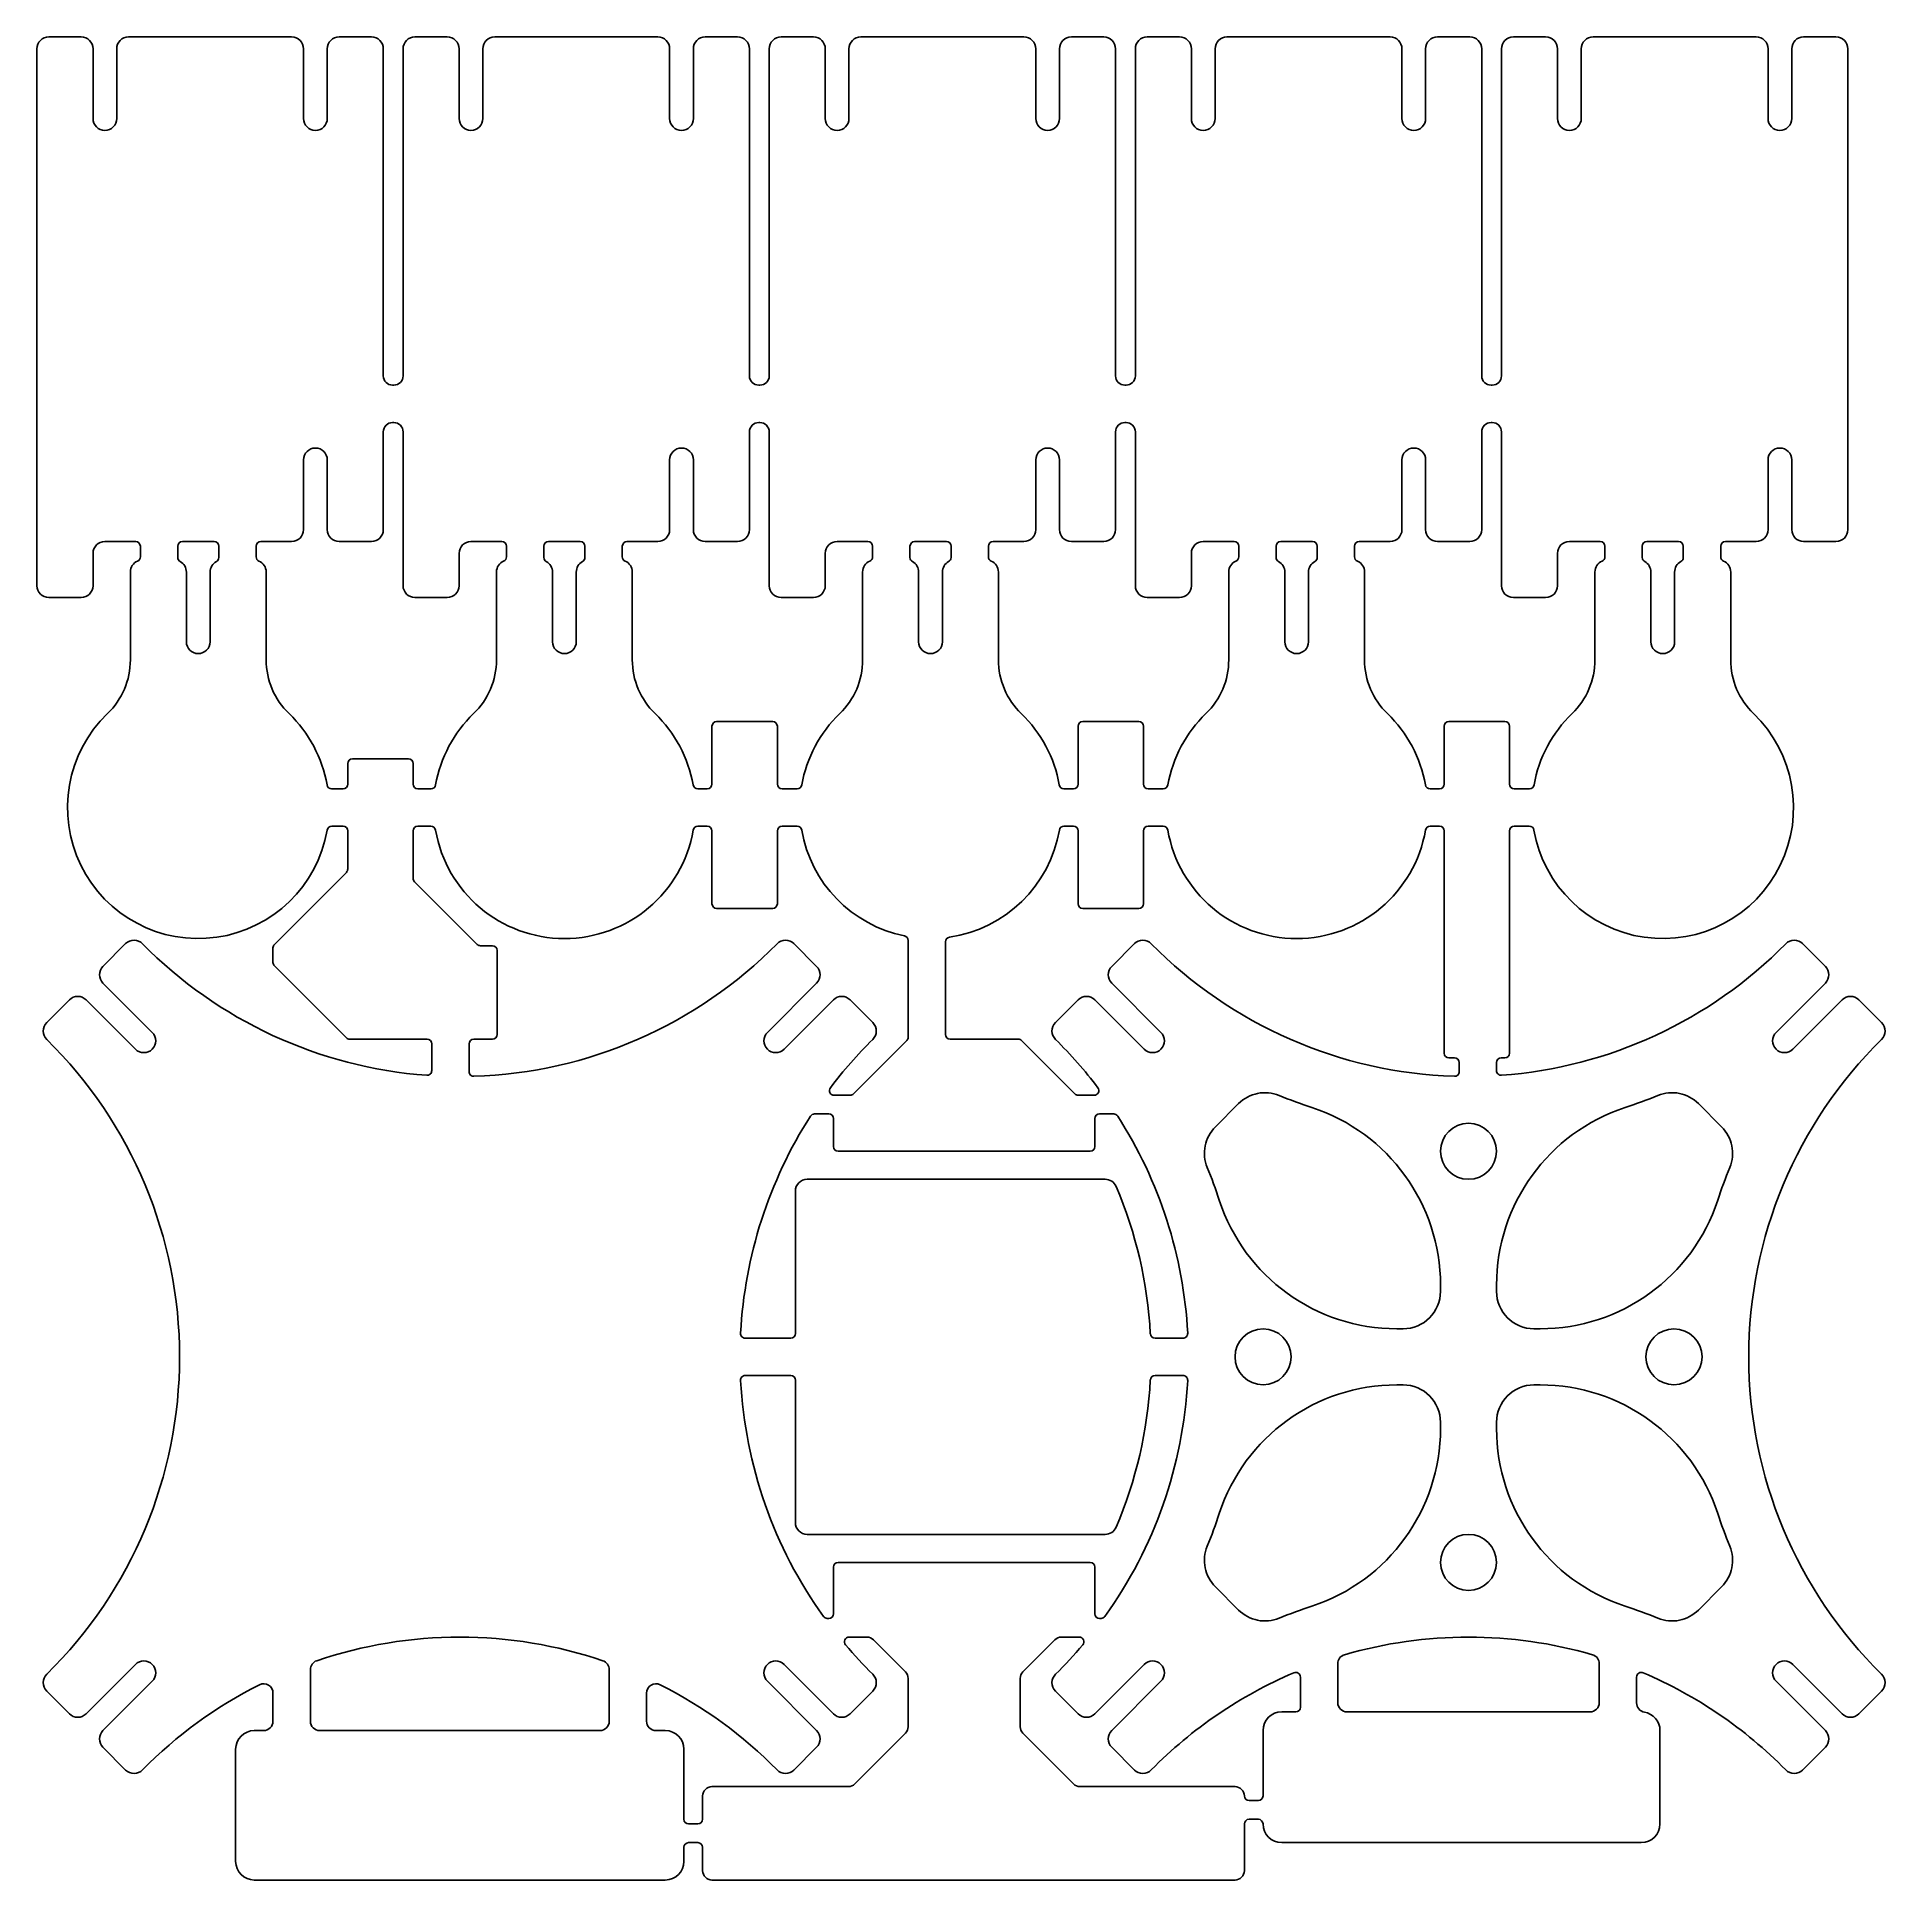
# Model space of a CAD drawing. Header units: millimetres. Extents: x 0.4 to 99.3, y 1 to 99.6.
import ezdxf

# ---------------------------------------------------------------- set-up
doc = ezdxf.new("R2010")
doc.units = ezdxf.units.MM
doc.layers.get('0').update_dxf_attribs({"linetype": 'CONTINUOUS', "lineweight": 25, "true_color": 0x000000})

msp = doc.modelspace()

# ---------------------------------------------------------------- linework, layer by layer
for p, q in [((0.365, 99), (0.365, 70.27)), ((1, 99.635), (2.73, 99.635)), ((3.365, 99), (3.365, 95.27)), ((4.635, 95.27), (4.635, 99)), ((5.27, 99.635), (14, 99.635)), ((14.635, 99), (14.635, 95.27)), ((15.905, 95.27), (15.905, 99)), ((16.54, 99.635), (18.27, 99.635)), ((18.905, 81.5), (18.905, 99)), ((19.965, 99), (19.965, 81.5)), ((20.6, 99.635), (22.33, 99.635)), ((22.965, 99), (22.965, 95.27)), ((24.235, 95.27), (24.235, 99)), ((24.87, 99.635), (33.6, 99.635)), ((34.235, 99), (34.235, 95.27)), ((35.505, 95.27), (35.505, 99)), ((36.14, 99.635), (37.87, 99.635)), ((38.505, 81.5), (38.505, 99)), ((39.565, 99), (39.565, 81.5)), ((40.2, 99.635), (41.93, 99.635)), ((42.565, 99), (42.565, 95.27)), ((43.835, 95.27), (43.835, 99)), ((44.47, 99.635), (53.2, 99.635)), ((53.835, 99), (53.835, 95.27)), ((55.105, 95.27), (55.105, 99)), ((55.74, 99.635), (57.47, 99.635)), ((58.105, 81.5), (58.105, 99)), ((59.165, 99), (59.165, 81.5)), ((59.8, 99.635), (61.53, 99.635)), ((62.165, 99), (62.165, 95.27)), ((63.435, 95.27), (63.435, 99)), ((64.07, 99.635), (72.8, 99.635)), ((73.435, 99), (73.435, 95.27)), ((74.705, 95.27), (74.705, 99)), ((75.34, 99.635), (77.07, 99.635)), ((77.705, 81.5), (77.705, 99)), ((78.765, 99), (78.765, 81.5)), ((79.4, 99.635), (81.13, 99.635)), ((81.765, 99), (81.765, 95.27)), ((83.035, 95.27), (83.035, 99)), ((83.67, 99.635), (92.4, 99.635)), ((93.035, 99), (93.035, 95.27)), ((94.305, 95.27), (94.305, 99)), ((94.94, 99.635), (96.67, 99.635)), ((97.305, 73.27), (97.305, 99)), ((19.405, 81), (19.465, 81)), ((39.005, 81), (39.065, 81)), ((58.605, 81), (58.665, 81)), ((78.205, 81), (78.265, 81)), ((18.905, 78.5), (18.905, 73.27)), ((19.405, 79), (19.465, 79)), ((19.965, 78.5), (19.965, 70.27)), ((38.505, 78.5), (38.505, 73.27)), ((39.005, 79), (39.065, 79)), ((39.565, 78.5), (39.565, 70.27)), ((58.105, 78.5), (58.105, 73.27)), ((58.605, 79), (58.665, 79)), ((59.165, 78.5), (59.165, 70.27)), ((77.705, 78.5), (77.705, 73.27)), ((78.205, 79), (78.265, 79)), ((78.765, 78.5), (78.765, 70.27)), ((15.27, 77.635), (15.27, 77.635)), ((14.635, 77), (14.635, 73.27)), ((15.905, 73.27), (15.905, 77)), ((34.235, 77), (34.235, 73.27)), ((35.505, 73.27), (35.505, 77)), ((53.835, 77), (53.835, 73.27)), ((55.105, 73.27), (55.105, 77)), ((73.435, 77), (73.435, 73.27)), ((74.705, 73.27), (74.705, 77)), ((93.035, 77), (93.035, 73.27)), ((94.305, 73.27), (94.305, 77)), ((4, 72.635), (5.65, 72.635)), ((5.9, 71.813), (5.9, 72.385)), ((7.9, 71.779), (7.9, 72.385)), ((8.15, 72.635), (9.85, 72.635)), ((10.1, 71.779), (10.1, 72.385)), ((12.1, 71.813), (12.1, 72.385)), ((12.35, 72.635), (14, 72.635)), ((16.54, 72.635), (18.27, 72.635)), ((23.6, 72.635), (25.25, 72.635)), ((25.5, 71.813), (25.5, 72.385)), ((27.5, 71.779), (27.5, 72.385)), ((27.75, 72.635), (29.45, 72.635)), ((29.7, 71.779), (29.7, 72.385)), ((31.7, 71.813), (31.7, 72.385)), ((31.95, 72.635), (33.6, 72.635)), ((36.14, 72.635), (37.87, 72.635)), ((43.2, 72.635), (44.85, 72.635)), ((45.1, 71.813), (45.1, 72.385)), ((47.1, 71.779), (47.1, 72.385)), ((47.35, 72.635), (49.05, 72.635)), ((49.3, 71.779), (49.3, 72.385)), ((51.3, 71.813), (51.3, 72.385)), ((51.55, 72.635), (53.2, 72.635)), ((55.74, 72.635), (57.47, 72.635)), ((62.8, 72.635), (64.45, 72.635)), ((64.7, 71.813), (64.7, 72.385)), ((66.7, 71.779), (66.7, 72.385)), ((66.95, 72.635), (68.65, 72.635)), ((68.9, 71.779), (68.9, 72.385)), ((70.9, 71.813), (70.9, 72.385)), ((71.15, 72.635), (72.8, 72.635)), ((75.34, 72.635), (77.07, 72.635)), ((82.4, 72.635), (84.05, 72.635)), ((84.3, 71.813), (84.3, 72.385)), ((86.3, 71.779), (86.3, 72.385)), ((86.55, 72.635), (88.25, 72.635)), ((88.5, 71.779), (88.5, 72.385)), ((90.5, 71.813), (90.5, 72.385)), ((90.75, 72.635), (92.4, 72.635)), ((94.94, 72.635), (96.67, 72.635)), ((3.365, 72), (3.365, 70.27)), ((22.965, 72), (22.965, 70.27)), ((42.565, 72), (42.565, 70.27)), ((62.165, 72), (62.165, 70.27)), ((81.765, 72), (81.765, 70.27)), ((5.365, 71), (5.365, 66.304)), ((8.365, 71), (8.365, 67.27)), ((9.635, 67.27), (9.635, 71)), ((12.635, 71), (12.635, 66.304)), ((24.965, 71), (24.965, 66.304)), ((27.965, 71), (27.965, 67.27)), ((29.235, 67.27), (29.235, 71)), ((32.235, 71), (32.235, 66.304)), ((44.565, 71), (44.565, 66.304)), ((47.565, 71), (47.565, 67.27)), ((48.835, 67.27), (48.835, 71)), ((51.835, 71), (51.835, 66.304)), ((64.165, 71), (64.165, 66.304)), ((67.165, 71), (67.165, 67.27)), ((68.435, 67.27), (68.435, 71)), ((71.435, 71), (71.435, 66.304)), ((83.765, 71), (83.765, 66.304)), ((86.765, 71), (86.765, 67.27)), ((88.035, 67.27), (88.035, 71)), ((91.035, 71), (91.035, 66.304)), ((1, 69.635), (2.73, 69.635)), ((20.6, 69.635), (22.33, 69.635)), ((40.2, 69.635), (41.93, 69.635)), ((59.8, 69.635), (61.53, 69.635)), ((79.4, 69.635), (81.13, 69.635)), ((9, 66.635), (9, 66.635)), ((28.6, 66.635), (28.6, 66.635)), ((48.2, 66.635), (48.2, 66.635)), ((67.8, 66.635), (67.8, 66.635)), ((87.4, 66.635), (87.4, 66.635)), ((36.5, 59.65), (36.5, 62.75)), ((36.75, 63), (39.75, 63)), ((40, 62.75), (40, 59.65)), ((56.1, 59.65), (56.1, 62.75)), ((56.35, 63), (59.35, 63)), ((59.6, 62.75), (59.6, 59.65)), ((75.7, 59.65), (75.7, 62.75)), ((75.95, 63), (78.95, 63)), ((79.2, 62.75), (79.2, 59.65)), ((17, 59.65), (17, 60.75)), ((17.25, 61), (20.25, 61)), ((20.5, 60.75), (20.5, 59.65)), ((16.75, 59.4), (16.139, 59.4)), ((20.75, 59.4), (21.461, 59.4)), ((35.739, 59.4), (36.25, 59.4)), ((40.25, 59.4), (41.061, 59.4)), ((55.339, 59.4), (55.85, 59.4)), ((60.661, 59.4), (59.85, 59.4)), ((75.45, 59.4), (74.939, 59.4)), ((80.261, 59.4), (79.45, 59.4)), ((16.75, 57.4), (16.144, 57.4)), ((21.456, 57.4), (20.75, 57.4)), ((36.25, 57.4), (35.744, 57.4)), ((40.25, 57.4), (41.056, 57.4)), ((55.85, 57.4), (55.344, 57.4)), ((59.85, 57.4), (60.656, 57.4)), ((74.944, 57.4), (75.45, 57.4)), ((79.45, 57.4), (80.256, 57.4)), ((17, 55.104), (17, 57.15)), ((20.5, 57.15), (20.5, 54.604)), ((36.5, 57.15), (36.5, 53.25)), ((40, 53.25), (40, 57.15)), ((56.1, 57.15), (56.1, 53.25)), ((59.6, 53.25), (59.6, 57.15)), ((75.7, 57.15), (75.7, 45.25)), ((79.2, 45.25), (79.2, 57.15)), ((13.073, 51.073), (16.927, 54.927)), ((23.927, 51.073), (20.573, 54.427)), ((36.75, 53), (39.75, 53)), ((56.35, 53), (59.35, 53)), ((3.898, 49.898), (5.112, 51.112)), ((13, 50.104), (13, 50.896)), ((24.75, 51), (24.104, 51)), ((25, 46.25), (25, 50.75)), ((40.888, 51.112), (42.102, 49.898)), ((47, 51.281), (47, 46.104)), ((49, 51.211), (49, 46.25)), ((57.898, 49.898), (59.112, 51.112)), ((94.888, 51.112), (96.102, 49.898)), ((16.927, 46.073), (13.073, 49.927)), ((6.536, 46.362), (3.898, 49)), ((42.102, 49), (39.464, 46.362)), ((60.536, 46.362), (57.898, 49)), ((96.102, 49), (93.464, 46.362)), ((0.888, 46.888), (2.102, 48.102)), ((3, 48.102), (5.638, 45.464)), ((40.362, 45.464), (43, 48.102)), ((43.898, 48.102), (45.112, 46.888)), ((56.102, 48.102), (54.888, 46.888)), ((57, 48.102), (59.638, 45.464)), ((94.362, 45.464), (97, 48.102)), ((97.898, 48.102), (99.112, 46.888)), ((54.888, 46.888), (54.888, 46.888)), ((17.104, 46), (21.25, 46)), ((21.5, 45.75), (21.5, 44.315)), ((23.5, 44.262), (23.5, 45.75)), ((23.75, 46), (24.75, 46)), ((44.073, 43.073), (46.927, 45.927)), ((49.25, 46), (52.896, 46)), ((53.073, 45.927), (55.927, 43.073)), ((6.536, 45.464), (6.536, 45.464)), ((23.5, 45), (23.5, 45)), ((39.464, 45.464), (39.464, 45.464)), ((60.536, 45.464), (60.536, 45.464)), ((76.25, 45), (75.95, 45)), ((76.5, 44.262), (76.5, 44.75)), ((78.5, 44.75), (78.5, 44.315)), ((78.95, 45), (78.75, 45)), ((93.464, 45.464), (93.464, 45.464)), ((43.896, 43), (43.038, 43)), ((56.962, 43), (56.104, 43)), ((64.692, 42.55), (63.45, 41.308)), ((90.55, 41.308), (89.308, 42.55)), ((41.991, 42), (42.75, 42)), ((43, 41.75), (43, 40.25)), ((57, 40.25), (57, 41.75)), ((57.25, 42), (58.009, 42)), ((43.25, 40), (56.75, 40)), ((40.966, 37.865), (40.966, 30.25)), ((57.551, 38.5), (41.601, 38.5)), ((75.5, 32.841), (75.5, 32.5)), ((78.5, 32.5), (78.5, 32.841)), ((38.283, 30), (40.716, 30)), ((60.217, 30), (61.717, 30)), ((73.5, 30.5), (73.159, 30.5)), ((80.841, 30.5), (80.5, 30.5)), ((40.716, 28), (38.283, 28)), ((40.966, 27.75), (40.966, 20.135)), ((60.217, 28), (61.717, 28)), ((73.159, 27.5), (73.5, 27.5)), ((80.5, 27.5), (80.841, 27.5)), ((75.5, 25.5), (75.5, 25.159)), ((78.5, 25.159), (78.5, 25.5)), ((41.601, 19.5), (57.551, 19.5)), ((43.25, 18), (56.75, 18)), ((43, 15.25), (43, 17.75)), ((57, 17.75), (57, 15.25)), ((63.45, 16.692), (64.692, 15.45)), ((89.308, 15.45), (90.55, 16.692)), ((42.75, 15), (42.669, 15)), ((57.331, 15), (57.25, 15)), ((43.839, 14), (44.793, 14)), ((45.146, 13.854), (46.854, 12.146)), ((54.854, 13.854), (53.146, 12.146)), ((55.207, 14), (56.161, 14)), ((5.638, 12.536), (3, 9.898)), ((6.536, 12.536), (6.536, 12.536)), ((15, 12.263), (15, 9.5)), ((31, 12.263), (31, 9.5)), ((39.464, 12.536), (39.464, 12.536)), ((43, 9.898), (40.362, 12.536)), ((59.638, 12.536), (57, 9.898)), ((60.536, 12.536), (60.536, 12.536)), ((70, 12.577), (70, 10.5)), ((84, 12.577), (84, 10.5)), ((93.464, 12.536), (93.464, 12.536)), ((97, 9.898), (94.362, 12.536)), ((2.102, 9.898), (0.888, 11.112)), ((3.898, 9), (6.536, 11.638)), ((13, 9.5), (13, 11.006)), ((33, 9.5), (33, 11.006)), ((39.464, 11.638), (42.102, 9)), ((45.112, 11.112), (43.898, 9.898)), ((47, 11.793), (47, 9.207)), ((53, 11.793), (53, 9.207)), ((56.102, 9.898), (54.888, 11.112)), ((57.898, 9), (60.536, 11.638)), ((68, 10.25), (68, 11.862)), ((86, 11.862), (86, 10.479)), ((93.464, 11.638), (96.102, 9)), ((99.112, 11.112), (97.898, 9.898)), ((67.75, 10), (67, 10)), ((83.5, 10), (70.5, 10)), ((12.5, 9), (12, 9)), ((30.5, 9), (15.5, 9)), ((34, 9), (33.5, 9)), ((66, 5.5), (66, 9)), ((87.25, 9), (87.25, 4)), ((5.112, 6.888), (3.898, 8.102)), ((11, 8), (11, 2)), ((35, 4.25), (35, 8)), ((42.102, 8.102), (40.888, 6.888)), ((46.854, 8.854), (44.146, 6.146)), ((53.146, 8.854), (55.854, 6.146)), ((59.112, 6.888), (57.898, 8.102)), ((96.102, 8.102), (94.888, 6.888)), ((43.793, 6), (36.5, 6)), ((64.5, 6), (56.207, 6)), ((36, 5.5), (36, 4.25)), ((65.25, 5.25), (65.75, 5.25)), ((35.75, 4), (35.25, 4)), ((65, 1.5), (65, 4)), ((65.75, 4.25), (65.25, 4.25)), ((35.25, 3), (35.75, 3)), ((86.25, 3), (67, 3)), ((35, 2), (35, 2.75)), ((36, 2.75), (36, 1.5)), ((12, 1), (34, 1)), ((36.5, 1), (64.5, 1))]:
    msp.add_line(p, q)
for centre in [(77, 40), (66, 29), (88, 29), (77, 18)]:
    msp.add_circle(centre, 1.5)
for centre, radius, start, end in [((1, 99), 0.635, 90, 180), ((2.73, 99), 0.635, 0, 90), ((5.27, 99), 0.635, 90, 180), ((14, 99), 0.635, 0, 90), ((16.54, 99), 0.635, 90, 180), ((18.27, 99), 0.635, 0, 90), ((20.6, 99), 0.635, 90, 180), ((22.33, 99), 0.635, 0, 90), ((24.87, 99), 0.635, 90, 180), ((33.6, 99), 0.635, 0, 90), ((36.14, 99), 0.635, 90, 180), ((37.87, 99), 0.635, 0, 90), ((40.2, 99), 0.635, 90, 180), ((41.93, 99), 0.635, 0, 90), ((44.47, 99), 0.635, 90, 180), ((53.2, 99), 0.635, 0, 90), ((55.74, 99), 0.635, 90, 180), ((57.47, 99), 0.635, 0, 90), ((59.8, 99), 0.635, 90, 180), ((61.53, 99), 0.635, 0, 90), ((64.07, 99), 0.635, 90, 180), ((72.8, 99), 0.635, 0, 90), ((75.34, 99), 0.635, 90, 180), ((77.07, 99), 0.635, 0, 90), ((79.4, 99), 0.635, 90, 180), ((81.13, 99), 0.635, 0, 90), ((83.67, 99), 0.635, 90, 180), ((92.4, 99), 0.635, 0, 90), ((94.94, 99), 0.635, 90, 180), ((96.67, 99), 0.635, 0, 90), ((4, 95.27), 0.635, 180, 270), ((4, 95.27), 0.635, 270, 0), ((15.27, 95.27), 0.635, 180, 270), ((15.27, 95.27), 0.635, 270, 0), ((23.6, 95.27), 0.635, 180, 270), ((23.6, 95.27), 0.635, 270, 0), ((34.87, 95.27), 0.635, 180, 270), ((34.87, 95.27), 0.635, 270, 0), ((43.2, 95.27), 0.635, 180, 270), ((43.2, 95.27), 0.635, 270, 0), ((54.47, 95.27), 0.635, 180, 270), ((54.47, 95.27), 0.635, 270, 0), ((62.8, 95.27), 0.635, 180, 270), ((62.8, 95.27), 0.635, 270, 0), ((74.07, 95.27), 0.635, 180, 270), ((74.07, 95.27), 0.635, 270, 0), ((82.4, 95.27), 0.635, 180, 270), ((82.4, 95.27), 0.635, 270, 0), ((93.67, 95.27), 0.635, 180, 270), ((93.67, 95.27), 0.635, 270, 0), ((19.405, 81.5), 0.5, 180, 270), ((19.465, 81.5), 0.5, 270, 0), ((39.005, 81.5), 0.5, 180, 270), ((39.065, 81.5), 0.5, 270, 0), ((58.605, 81.5), 0.5, 180, 270), ((58.665, 81.5), 0.5, 270, 0), ((78.205, 81.5), 0.5, 180, 270), ((78.265, 81.5), 0.5, 270, 0), ((19.405, 78.5), 0.5, 90, 180), ((19.465, 78.5), 0.5, 0, 90), ((39.005, 78.5), 0.5, 90, 180), ((39.065, 78.5), 0.5, 0, 90), ((58.605, 78.5), 0.5, 90, 180), ((58.665, 78.5), 0.5, 0, 90), ((78.205, 78.5), 0.5, 90, 180), ((78.265, 78.5), 0.5, 0, 90), ((15.27, 77), 0.635, 90, 180), ((15.27, 77), 0.635, 0, 90), ((34.87, 77), 0.635, 90, 180), ((34.87, 77), 0.635, 0, 90), ((54.47, 77), 0.635, 90, 180), ((54.47, 77), 0.635, 0, 90), ((74.07, 77), 0.635, 90, 180), ((74.07, 77), 0.635, 0, 90), ((93.67, 77), 0.635, 90, 180), ((93.67, 77), 0.635, 0, 90), ((14, 73.27), 0.635, 270, 0), ((16.54, 73.27), 0.635, 180, 270), ((18.27, 73.27), 0.635, 270, 0), ((33.6, 73.27), 0.635, 270, 0), ((36.14, 73.27), 0.635, 180, 270), ((37.87, 73.27), 0.635, 270, 0), ((53.2, 73.27), 0.635, 270, 0), ((55.74, 73.27), 0.635, 180, 270), ((57.47, 73.27), 0.635, 270, 0), ((72.8, 73.27), 0.635, 270, 0), ((75.34, 73.27), 0.635, 180, 270), ((77.07, 73.27), 0.635, 270, 0), ((92.4, 73.27), 0.635, 270, 0), ((94.94, 73.27), 0.635, 180, 270), ((96.67, 73.27), 0.635, 270, 0), ((4, 72), 0.635, 90, 180), ((5.65, 72.385), 0.25, 0, 90), ((8.15, 72.385), 0.25, 90, 180), ((9.85, 72.385), 0.25, 0, 90), ((12.35, 72.385), 0.25, 90, 180), ((23.6, 72), 0.635, 90, 180), ((25.25, 72.385), 0.25, 0, 90), ((27.75, 72.385), 0.25, 90, 180), ((29.45, 72.385), 0.25, 0, 90), ((31.95, 72.385), 0.25, 90, 180), ((43.2, 72), 0.635, 90, 180), ((44.85, 72.385), 0.25, 0, 90), ((47.35, 72.385), 0.25, 90, 180), ((49.05, 72.385), 0.25, 0, 90), ((51.55, 72.385), 0.25, 90, 180), ((62.8, 72), 0.635, 90, 180), ((64.45, 72.385), 0.25, 0, 90), ((66.95, 72.385), 0.25, 90, 180), ((68.65, 72.385), 0.25, 0, 90), ((71.15, 72.385), 0.25, 90, 180), ((82.4, 72), 0.635, 90, 180), ((84.05, 72.385), 0.25, 0, 90), ((86.55, 72.385), 0.25, 90, 180), ((88.25, 72.385), 0.25, 0, 90), ((90.75, 72.385), 0.25, 90, 180), ((6, 71), 0.635, 113.29593, 180), ((5.65, 71.813), 0.25, 293.29593, 0), ((8.15, 71.779), 0.25, 180, 241.66824), ((7.73, 71), 0.635, 0, 61.66824), ((10.27, 71), 0.635, 118.33176, 180), ((9.85, 71.779), 0.25, 298.33176, 0), ((12.35, 71.813), 0.25, 180, 246.70407), ((12, 71), 0.635, 0, 66.70407), ((25.6, 71), 0.635, 113.29593, 180), ((25.25, 71.813), 0.25, 293.29593, 0), ((27.75, 71.779), 0.25, 180, 241.66824), ((27.33, 71), 0.635, 0, 61.66824), ((29.87, 71), 0.635, 118.33176, 180), ((29.45, 71.779), 0.25, 298.33176, 0), ((31.95, 71.813), 0.25, 180, 246.70407), ((31.6, 71), 0.635, 0, 66.70407), ((45.2, 71), 0.635, 113.29593, 180), ((44.85, 71.813), 0.25, 293.29593, 0), ((47.35, 71.779), 0.25, 180, 241.66824), ((46.93, 71), 0.635, 0, 61.66824), ((49.47, 71), 0.635, 118.33176, 180), ((49.05, 71.779), 0.25, 298.33176, 0), ((51.55, 71.813), 0.25, 180, 246.70407), ((51.2, 71), 0.635, 0, 66.70407), ((64.8, 71), 0.635, 113.29593, 180), ((64.45, 71.813), 0.25, 293.29593, 0), ((66.95, 71.779), 0.25, 180, 241.66824), ((66.53, 71), 0.635, 0, 61.66824), ((69.07, 71), 0.635, 118.33176, 180), ((68.65, 71.779), 0.25, 298.33176, 0), ((71.15, 71.813), 0.25, 180, 246.70407), ((70.8, 71), 0.635, 0, 66.70407), ((84.4, 71), 0.635, 113.29593, 180), ((84.05, 71.813), 0.25, 293.29593, 0), ((86.55, 71.779), 0.25, 180, 241.66824), ((86.13, 71), 0.635, 0, 61.66824), ((88.67, 71), 0.635, 118.33176, 180), ((88.25, 71.779), 0.25, 298.33176, 0), ((90.75, 71.813), 0.25, 180, 246.70407), ((90.4, 71), 0.635, 0, 66.70407), ((1, 70.27), 0.635, 180, 270), ((2.73, 70.27), 0.635, 270, 0), ((20.6, 70.27), 0.635, 180, 270), ((22.33, 70.27), 0.635, 270, 0), ((40.2, 70.27), 0.635, 180, 270), ((41.93, 70.27), 0.635, 270, 0), ((59.8, 70.27), 0.635, 180, 270), ((61.53, 70.27), 0.635, 270, 0), ((79.4, 70.27), 0.635, 180, 270), ((81.13, 70.27), 0.635, 270, 0), ((1.365, 66.304), 4, 313.95482, 0), ((9, 67.27), 0.635, 180, 270), ((9, 67.27), 0.635, 270, 0), ((16.635, 66.304), 4, 180, 226.04518), ((20.965, 66.304), 4, 313.95482, 0), ((28.6, 67.27), 0.635, 180, 270), ((28.6, 67.27), 0.635, 270, 0), ((36.235, 66.304), 4, 180, 226.04518), ((40.565, 66.304), 4, 313.95482, 0), ((48.2, 67.27), 0.635, 180, 270), ((48.2, 67.27), 0.635, 270, 0), ((55.835, 66.304), 4, 180, 226.04518), ((60.165, 66.304), 4, 313.95482, 0), ((67.8, 67.27), 0.635, 180, 270), ((67.8, 67.27), 0.635, 270, 0), ((75.435, 66.304), 4, 180, 226.04518), ((79.765, 66.304), 4, 313.95482, 0), ((87.4, 67.27), 0.635, 180, 270), ((87.4, 67.27), 0.635, 270, 0), ((95.035, 66.304), 4, 180, 226.04518), ((9, 58.385), 7, 133.95482, 350.19213), ((9, 58.385), 7, 10.04856, 46.04518), ((28.6, 58.385), 7, 133.95482, 169.95144), ((28.6, 58.385), 7, 10.04856, 46.04518), ((48.2, 58.385), 7, 133.95482, 169.95144), ((48.2, 58.385), 7, 10.04856, 46.04518), ((67.8, 58.385), 7, 133.95482, 169.95144), ((67.8, 58.385), 7, 10.04856, 46.04518), ((87.4, 58.385), 7, 189.80787, 46.04518), ((87.4, 58.385), 7, 133.95482, 169.95144), ((36.75, 62.75), 0.25, 90, 180), ((39.75, 62.75), 0.25, 0, 90), ((56.35, 62.75), 0.25, 90, 180), ((59.35, 62.75), 0.25, 0, 90), ((75.95, 62.75), 0.25, 90, 180), ((78.95, 62.75), 0.25, 0, 90), ((17.25, 60.75), 0.25, 90, 180), ((20.25, 60.75), 0.25, 0, 90), ((16.139, 59.65), 0.25, 190.04856, 270), ((16.75, 59.65), 0.25, 270, 0), ((20.75, 59.65), 0.25, 180, 270), ((21.461, 59.65), 0.25, 270, 349.95144), ((35.739, 59.65), 0.25, 190.04856, 270), ((36.25, 59.65), 0.25, 270, 0), ((40.25, 59.65), 0.25, 180, 270), ((41.061, 59.65), 0.25, 270, 349.95144), ((55.339, 59.65), 0.25, 190.04856, 270), ((55.85, 59.65), 0.25, 270, 0), ((59.85, 59.65), 0.25, 180, 270), ((60.661, 59.65), 0.25, 270, 349.95144), ((74.939, 59.65), 0.25, 190.04856, 270), ((75.45, 59.65), 0.25, 270, 0), ((79.45, 59.65), 0.25, 180, 270), ((80.261, 59.65), 0.25, 270, 349.95144), ((16.144, 57.15), 0.25, 90, 170.19213), ((16.75, 57.15), 0.25, 0, 90), ((20.75, 57.15), 0.25, 90, 180), ((21.456, 57.15), 0.25, 9.80787, 90), ((35.744, 57.15), 0.25, 90, 170.19213), ((36.25, 57.15), 0.25, 0, 90), ((40.25, 57.15), 0.25, 90, 180), ((41.056, 57.15), 0.25, 9.80787, 90), ((55.344, 57.15), 0.25, 90, 170.19213), ((55.85, 57.15), 0.25, 0, 90), ((59.85, 57.15), 0.25, 90, 180), ((60.656, 57.15), 0.25, 9.80787, 90), ((74.944, 57.15), 0.25, 90, 170.19213), ((75.45, 57.15), 0.25, 0, 90), ((79.45, 57.15), 0.25, 90, 180), ((80.256, 57.15), 0.25, 9.80787, 90), ((28.6, 58.385), 7, 189.80787, 350.19213), ((48.2, 58.385), 7, 189.80787, 258.46304), ((48.2, 58.385), 7, 278.3273, 350.19213), ((67.8, 58.385), 7, 189.80787, 350.19213), ((16.75, 55.104), 0.25, 315, 0), ((20.75, 54.604), 0.25, 180, 225), ((36.75, 53.25), 0.25, 180, 270), ((39.75, 53.25), 0.25, 270, 0), ((56.35, 53.25), 0.25, 180, 270), ((59.35, 53.25), 0.25, 270, 0), ((46.75, 51.281), 0.25, 0, 78.46304), ((49.25, 51.211), 0.25, 98.3273, 180), ((5.561, 50.663), 0.635, 44.58288, 135), ((23, 67.85), 23.85, 224.58288, 265.74745), ((13.25, 50.896), 0.25, 135, 180), ((23, 67.85), 23.85, 271.82116, 315.41712), ((24.104, 51.25), 0.25, 225, 270), ((24.75, 50.75), 0.25, 0, 90), ((40.439, 50.663), 0.635, 45, 135.41712), ((59.561, 50.663), 0.635, 44.58288, 135), ((77, 67.85), 23.85, 224.58288, 268.17884), ((77, 67.85), 23.85, 274.25255, 315.41712), ((94.439, 50.663), 0.635, 45, 135.41712), ((4.347, 49.449), 0.635, 135, 225), ((13.25, 50.104), 0.25, 180, 225), ((41.653, 49.449), 0.635, 315, 45), ((58.347, 49.449), 0.635, 135, 225), ((95.653, 49.449), 0.635, 315, 45), ((2.551, 47.653), 0.635, 45, 135), ((43.449, 47.653), 0.635, 45, 135), ((56.551, 47.653), 0.635, 45, 135), ((97.449, 47.653), 0.635, 45, 135), ((1.337, 46.439), 0.635, 135, 225.41712), ((44.663, 46.439), 0.635, 314.58288, 45), ((55.337, 46.439), 0.635, 135, 225.41712), ((98.663, 46.439), 0.635, 314.58288, 45), ((-15.85, 29), 23.85, 314.58288, 45.41712), ((6.087, 45.913), 0.635, 315, 45), ((17.104, 46.25), 0.25, 225, 270), ((21.25, 45.75), 0.25, 0, 90), ((23.75, 45.75), 0.25, 90, 180), ((24.75, 46.25), 0.25, 270, 0), ((39.913, 45.913), 0.635, 135, 225), ((61.85, 29), 23.85, 134.58288, 142.85628), ((46.75, 46.104), 0.25, 315, 0), ((49.25, 46.25), 0.25, 180, 270), ((52.896, 45.75), 0.25, 45, 90), ((38.15, 29), 23.85, 37.14372, 45.41712), ((60.087, 45.913), 0.635, 315, 45), ((115.85, 29), 23.85, 134.58288, 225.41712), ((93.913, 45.913), 0.635, 135, 225), ((6.087, 45.913), 0.635, 225, 315), ((39.913, 45.913), 0.635, 225, 315), ((60.087, 45.913), 0.635, 225, 315), ((75.95, 45.25), 0.25, 180, 270), ((76.25, 44.75), 0.25, 0, 90), ((78.75, 44.75), 0.25, 90, 180), ((78.95, 45.25), 0.25, 270, 0), ((93.913, 45.913), 0.635, 225, 315), ((21.25, 44.315), 0.25, 265.74745, 0), ((23.75, 44.262), 0.25, 180, 271.82116), ((76.25, 44.262), 0.25, 268.17884, 0), ((78.75, 44.315), 0.25, 180, 274.25255), ((43.038, 43.25), 0.25, 142.85628, 270), ((43.896, 43.25), 0.25, 270, 315), ((56.104, 43.25), 0.25, 225, 270), ((56.962, 43.25), 0.25, 270, 37.14372), ((66.107, 41.136), 2, 67.81162, 135), ((77, 67.845), 26.845, 247.81162, 251.81304), ((77, 67.845), 26.845, 288.18696, 292.18838), ((87.893, 41.136), 2, 45, 112.18838), ((61.85, 29), 23.85, 147.29888, 176.96383), ((41.991, 41.75), 0.25, 90, 147.29888), ((42.75, 41.75), 0.25, 0, 90), ((57.25, 41.75), 0.25, 90, 180), ((58.009, 41.75), 0.25, 32.70112, 90), ((38.15, 29), 23.85, 3.03617, 32.70112), ((65.5, 32.841), 10, 0, 71.81304), ((88.5, 32.841), 10, 108.18696, 180), ((64.864, 39.893), 2, 135, 202.18838), ((89.136, 39.893), 2, 337.81162, 45), ((43.25, 40.25), 0.25, 180, 270), ((56.75, 40.25), 0.25, 270, 0), ((38.155, 29), 26.845, 18.18696, 22.18838), ((115.845, 29), 26.845, 157.81162, 161.81304), ((41.601, 37.865), 0.635, 90, 180), ((57.551, 37.865), 0.635, 23.12971, 90), ((36.797, 29), 23.203, 3.05521, 23.12971), ((73.159, 40.5), 10, 198.18696, 270), ((80.841, 40.5), 10, 270, 341.81304), ((73.5, 32.5), 2, 270, 0), ((80.5, 32.5), 2, 180, 270), ((38.283, 30.25), 0.25, 176.96383, 270), ((40.716, 30.25), 0.25, 270, 0), ((60.217, 30.25), 0.25, 183.05521, 270), ((61.717, 30.25), 0.25, 270, 3.03617), ((38.283, 27.75), 0.25, 90, 183.03617), ((61.85, 29), 23.85, 183.03617, 215.63572), ((40.716, 27.75), 0.25, 0, 90), ((38.15, 29), 23.85, 324.36428, 356.96383), ((36.797, 29), 23.203, 336.87029, 356.94479), ((60.217, 27.75), 0.25, 90, 176.94479), ((61.717, 27.75), 0.25, 356.96383, 90), ((73.159, 17.5), 10, 90, 161.81304), ((73.5, 25.5), 2, 0, 90), ((80.5, 25.5), 2, 90, 180), ((80.841, 17.5), 10, 18.18696, 90), ((65.5, 25.159), 10, 288.18696, 0), ((88.5, 25.159), 10, 180, 251.81304), ((41.601, 20.135), 0.635, 180, 270), ((57.551, 20.135), 0.635, 270, 336.87029), ((38.155, 29), 26.845, 337.81162, 341.81304), ((115.845, 29), 26.845, 198.18696, 202.18838), ((64.864, 18.107), 2, 157.81162, 225), ((89.136, 18.107), 2, 315, 22.18838), ((43.25, 17.75), 0.25, 90, 180), ((56.75, 17.75), 0.25, 0, 90), ((42.669, 15.25), 0.25, 215.63572, 270), ((42.75, 15.25), 0.25, 270, 0), ((57.25, 15.25), 0.25, 180, 270), ((57.331, 15.25), 0.25, 270, 324.36428), ((66.107, 16.864), 2, 225, 292.18838), ((77, -9.845), 26.845, 108.18696, 112.18838), ((77, -9.845), 26.845, 67.81162, 71.81304), ((87.893, 16.864), 2, 247.81162, 315), ((23, -9.85), 23.85, 71.26445, 108.73555), ((43.839, 13.75), 0.25, 90, 220.25491), ((44.793, 13.5), 0.5, 45, 90), ((55.207, 13.5), 0.5, 90, 135), ((56.161, 13.75), 0.25, 319.74509, 90), ((77, -9.85), 23.85, 73.83682, 106.16318), ((61.85, 29), 23.85, 220.25491, 225.41712), ((38.15, 29), 23.85, 314.58288, 319.74509), ((70.5, 12.577), 0.5, 106.16318, 180), ((83.5, 12.577), 0.5, 0, 73.83682), ((1.337, 11.561), 0.635, 134.58288, 225), ((6.087, 12.087), 0.635, 45, 135), ((6.087, 12.087), 0.635, 315, 45), ((15.5, 12.263), 0.5, 108.73555, 180), ((30.5, 12.263), 0.5, 0, 71.26445), ((39.913, 12.087), 0.635, 135, 225), ((39.913, 12.087), 0.635, 45, 135), ((44.663, 11.561), 0.635, 315, 45.41712), ((46.5, 11.793), 0.5, 0, 45), ((53.5, 11.793), 0.5, 135, 180), ((55.337, 11.561), 0.635, 134.58288, 225), ((60.087, 12.087), 0.635, 45, 135), ((77, -9.85), 23.85, 113.07595, 135.41712), ((60.087, 12.087), 0.635, 315, 45), ((67.75, 11.862), 0.25, 0, 113.07595), ((86.25, 11.862), 0.25, 66.92405, 180), ((77, -9.85), 23.85, 44.58288, 66.92405), ((93.913, 12.087), 0.635, 135, 225), ((93.913, 12.087), 0.635, 45, 135), ((98.663, 11.561), 0.635, 315, 45.41712), ((23, -9.85), 23.85, 116.72321, 135.41712), ((12.5, 11.006), 0.5, 0, 116.72321), ((33.5, 11.006), 0.5, 63.27679, 180), ((23, -9.85), 23.85, 44.58288, 63.27679), ((2.551, 10.347), 0.635, 225, 315), ((43.449, 10.347), 0.635, 225, 315), ((56.551, 10.347), 0.635, 225, 315), ((67, 9), 1, 90, 180), ((67.75, 10.25), 0.25, 270, 0), ((70.5, 10.5), 0.5, 180, 270), ((83.5, 10.5), 0.5, 270, 0), ((86.5, 10.479), 0.5, 180, 260.40593), ((86.25, 9), 1, 0, 80.40593), ((97.449, 10.347), 0.635, 225, 315), ((4.347, 8.551), 0.635, 135, 225), ((12, 8), 1, 90, 180), ((12.5, 9.5), 0.5, 270, 0), ((15.5, 9.5), 0.5, 180, 270), ((30.5, 9.5), 0.5, 270, 0), ((33.5, 9.5), 0.5, 180, 270), ((34, 8), 1, 0, 90), ((41.653, 8.551), 0.635, 315, 45), ((46.5, 9.207), 0.5, 315, 0), ((53.5, 9.207), 0.5, 180, 225), ((58.347, 8.551), 0.635, 135, 225), ((95.653, 8.551), 0.635, 315, 45), ((5.561, 7.337), 0.635, 225, 315.41712), ((36.5, 5.5), 0.5, 90, 180), ((40.439, 7.337), 0.635, 224.58288, 315), ((43.793, 6.5), 0.5, 270, 315), ((56.207, 6.5), 0.5, 225, 270), ((59.561, 7.337), 0.635, 225, 315.41712), ((64.5, 5.5), 0.5, 0, 90), ((94.439, 7.337), 0.635, 224.58288, 315), ((65.25, 5.5), 0.25, 180, 270), ((65.75, 5.5), 0.25, 270, 0), ((35.25, 4.25), 0.25, 180, 270), ((35.75, 4.25), 0.25, 270, 0), ((65.25, 4), 0.25, 90, 180), ((65.75, 4), 0.25, 0, 90), ((67, 4), 1, 180, 270), ((86.25, 4), 1, 270, 0), ((35.25, 2.75), 0.25, 90, 180), ((35.75, 2.75), 0.25, 0, 90), ((12, 2), 1, 180, 270), ((34, 2), 1, 270, 0), ((36.5, 1.5), 0.5, 180, 270), ((64.5, 1.5), 0.5, 270, 0)]:
    msp.add_arc(centre, radius, start, end)

doc.saveas('drawing.dxf')
